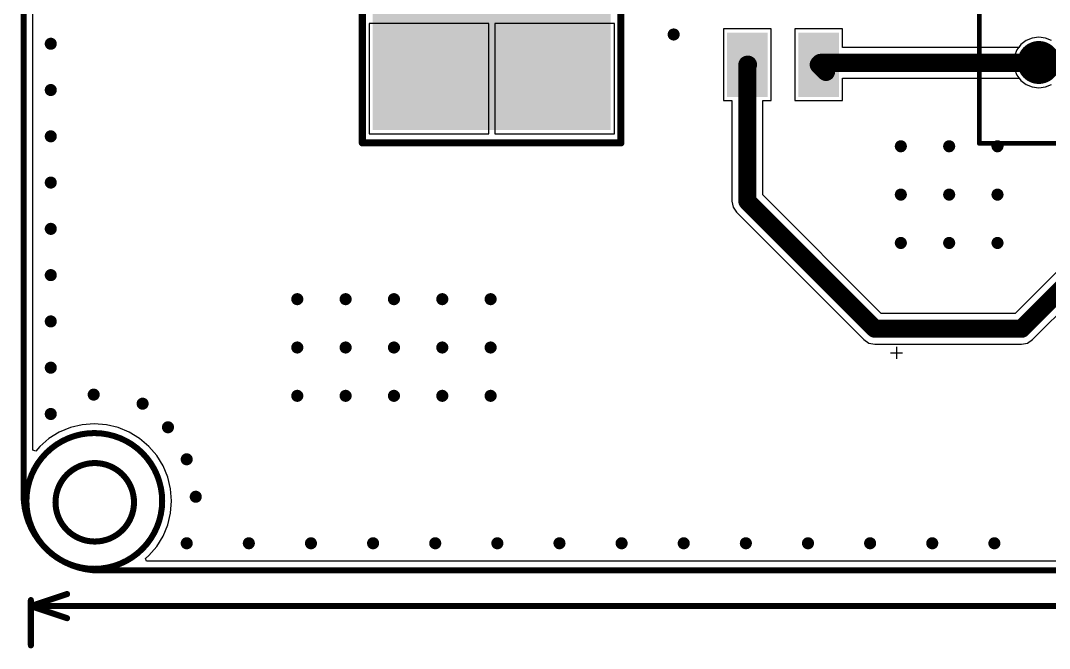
# Model space of a CAD drawing. Header units: millimetres. Extents: x 290 to 416, y 396 to 474.
# Drawn here: x 289.71 to 332.97, y 396.11 to 422.5 of the extents above; entities that cross this region are included whole.
import ezdxf

# ---------------------------------------------------------------- set-up
doc = ezdxf.new("R2010")
doc.units = ezdxf.units.MM
for name, color, linetype in [('BottomLayer', 5, 'Continuous'), ('BottomSolder', 6, 'Continuous'), ('KeepOutLayer', 6, 'Continuous'), ('MultiLayer', 9, 'Continuous'), ('PadHoleLayer', 156, 'Continuous'), ('TopLayer', 1, 'Continuous'), ('TopOverlay', 2, 'Continuous'), ('TopPaste', 8, 'Continuous'), ('TopSolder', 216, 'Continuous'), ('ViaHoleLayer', 16, 'Continuous')]:
    doc.layers.add(name, color=color, linetype=linetype)

# ---------------------------------------------------------------- blocks, each defined once
blk = doc.blocks.new('SM8S_26')
at = {"layer": 'TopLayer'}
for points in [[(-4.5, -4.9), (4.5, -4.9), (-4.5, 4.9), (4.5, 4.9)], [(8.1, -1.45), (10.3, -1.45), (8.1, 1.45), (10.3, 1.45)]]:
    blk.add_solid(points, dxfattribs=at)
at = {"layer": 'TopOverlay', "const_width": 0.305}
for points in [[(-5.139, 5.443), (10.779, 5.443)], [(-5.139, 5.443), (-5.139, -5.425)], [(10.779, 5.443), (10.779, -5.425)], [(11.061, 5.443), (11.061, -5.425)], [(11.351, 5.424), (11.351, -5.445)], [(-5.139, -5.425), (10.779, -5.425)]]:
    blk.add_lwpolyline(points, dxfattribs=at)
at = {"layer": 'TopOverlay', "const_width": 0.152}
for points in [[(-5.215, 5.443, 1), (-5.063, 5.443, 1)], [(-5.215, 5.443, 1), (-5.063, 5.443, 1)], [(10.703, 5.443, 1), (10.855, 5.443, 1)], [(10.703, 5.443, 1), (10.855, 5.443, 1)], [(10.984, 5.443, 1), (11.137, 5.443, 1)], [(11.275, 5.424, 1), (11.427, 5.424, 1)], [(-5.215, -5.425, 1), (-5.063, -5.425, 1)], [(-5.215, -5.425, 1), (-5.063, -5.425, 1)], [(10.703, -5.425, 1), (10.855, -5.425, 1)], [(10.703, -5.425, 1), (10.855, -5.425, 1)], [(10.984, -5.425, 1), (11.137, -5.425, 1)], [(11.275, -5.445, 1), (11.427, -5.445, 1)]]:
    blk.add_lwpolyline(points, format="xyb", close=True, dxfattribs=at)
at = {"layer": 'TopPaste'}
for points in [[(-4.5, -4.9), (4.5, -4.9), (-4.5, 4.9), (4.5, 4.9)], [(8.1, -1.45), (10.3, -1.45), (8.1, 1.45), (10.3, 1.45)]]:
    blk.add_solid(points, dxfattribs=at)
at = {"layer": 'TopSolder'}
for points in [[(-4.602, -5.002), (4.602, -5.002), (-4.602, 5.002), (4.602, 5.002)], [(7.998, -1.552), (10.402, -1.552), (7.998, 1.552), (10.402, 1.552)]]:
    blk.add_solid(points, dxfattribs=at)
blk = doc.blocks.new('W_____4____41')
at = {"layer": 'BottomLayer', "const_width": 0.8}
for points in [[(-4.15, 0.55, 1), (-3.35, 0.55, 1)], [(-1.65, 0.55, 1), (-0.85, 0.55, 1)], [(0.85, 0.55, 1), (1.65, 0.55, 1)], [(3.35, 0.55, 1), (4.15, 0.55, 1)]]:
    blk.add_lwpolyline(points, format="xyb", close=True, dxfattribs=at)
at = {"layer": 'BottomSolder', "const_width": 0.902}
for points in [[(-4.201, 0.55, 1), (-3.299, 0.55, 1)], [(-1.701, 0.55, 1), (-0.799, 0.55, 1)], [(0.799, 0.55, 1), (1.701, 0.55, 1)], [(3.299, 0.55, 1), (4.201, 0.55, 1)]]:
    blk.add_lwpolyline(points, format="xyb", close=True, dxfattribs=at)
at = {"layer": 'MultiLayer', "const_width": 0.8}
for points in [[(-4.15, 0.55, 1), (-3.35, 0.55, 1)], [(-1.65, 0.55, 1), (-0.85, 0.55, 1)], [(0.85, 0.55, 1), (1.65, 0.55, 1)], [(3.35, 0.55, 1), (4.15, 0.55, 1)]]:
    blk.add_lwpolyline(points, format="xyb", close=True, dxfattribs=at)
at = {"layer": 'PadHoleLayer', "const_width": 0.5}
for points in [[(-4, 0.55, 1), (-3.5, 0.55, 1)], [(-1.5, 0.55, 1), (-1, 0.55, 1)], [(1, 0.55, 1), (1.5, 0.55, 1)], [(3.5, 0.55, 1), (4, 0.55, 1)]]:
    blk.add_lwpolyline(points, format="xyb", close=True, dxfattribs=at)
at = {"layer": 'TopLayer', "const_width": 0.8}
for points in [[(-4.15, 0.55, 1), (-3.35, 0.55, 1)], [(-1.65, 0.55, 1), (-0.85, 0.55, 1)], [(0.85, 0.55, 1), (1.65, 0.55, 1)], [(3.35, 0.55, 1), (4.15, 0.55, 1)]]:
    blk.add_lwpolyline(points, format="xyb", close=True, dxfattribs=at)
at = {"layer": 'TopOverlay', "const_width": 0.2}
for points in [[(-6.25, -2.85), (-6.25, 2.85)], [(-6.25, 2.85), (6.25, 2.85)], [(6.25, -2.85), (6.25, 2.85)], [(-6.25, -2.85), (6.25, -2.85)]]:
    blk.add_lwpolyline(points, dxfattribs=at)
at = {"layer": 'TopOverlay', "const_width": 0.1}
for points in [[(-6.3, 2.85, 1), (-6.2, 2.85, 1)], [(-6.3, 2.85, 1), (-6.2, 2.85, 1)], [(6.2, 2.85, 1), (6.3, 2.85, 1)], [(6.2, 2.85, 1), (6.3, 2.85, 1)], [(-6.3, -2.85, 1), (-6.2, -2.85, 1)], [(-6.3, -2.85, 1), (-6.2, -2.85, 1)], [(6.2, -2.85, 1), (6.3, -2.85, 1)], [(6.2, -2.85, 1), (6.3, -2.85, 1)]]:
    blk.add_lwpolyline(points, format="xyb", close=True, dxfattribs=at)
at = {"layer": 'TopSolder', "const_width": 0.902}
for points in [[(-4.201, 0.55, 1), (-3.299, 0.55, 1)], [(-1.701, 0.55, 1), (-0.799, 0.55, 1)], [(0.799, 0.55, 1), (1.701, 0.55, 1)], [(3.299, 0.55, 1), (4.201, 0.55, 1)]]:
    blk.add_lwpolyline(points, format="xyb", close=True, dxfattribs=at)
blk = doc.blocks.new('ACM7060_301_2P_TL01_45')
at = {"layer": 'TopLayer'}
for points in [[(-1.199, 2.222), (1.301, 2.222), (-1.199, 3.722), (1.301, 3.722)], [(5.301, 2.222), (7.801, 2.222), (5.301, 3.722), (7.801, 3.722)], [(-1.199, -0.778), (1.301, -0.778), (-1.199, 0.722), (1.301, 0.722)], [(5.301, -0.778), (7.801, -0.778), (5.301, 0.722), (7.801, 0.722)]]:
    blk.add_solid(points, dxfattribs=at)
at = {"layer": 'TopPaste'}
for points in [[(-1.199, 2.222), (1.301, 2.222), (-1.199, 3.722), (1.301, 3.722)], [(5.301, 2.222), (7.801, 2.222), (5.301, 3.722), (7.801, 3.722)], [(-1.199, -0.778), (1.301, -0.778), (-1.199, 0.722), (1.301, 0.722)], [(5.301, -0.778), (7.801, -0.778), (5.301, 0.722), (7.801, 0.722)]]:
    blk.add_solid(points, dxfattribs=at)
at = {"layer": 'TopSolder'}
for points in [[(-1.301, 2.12), (1.402, 2.12), (-1.301, 3.823), (1.402, 3.823)], [(5.199, 2.12), (7.902, 2.12), (5.199, 3.823), (7.902, 3.823)], [(-1.301, -0.88), (1.402, -0.88), (-1.301, 0.823), (1.402, 0.823)], [(5.199, -0.88), (7.902, -0.88), (5.199, 0.823), (7.902, 0.823)]]:
    blk.add_solid(points, dxfattribs=at)

msp = doc.modelspace()

# ---------------------------------------------------------------- linework, layer by layer
at = {"layer": 'BottomLayer'}
for p, q in [((290.228, 404.45), (290.228, 467.841)), ((332.245, 421.769), (331.989, 421.663)), ((332.521, 421.805), (332.245, 421.769)), ((332.796, 421.769), (332.521, 421.805)), ((333.052, 421.663), (332.796, 421.769)), ((331.769, 421.494), (331.6, 421.274)), ((331.989, 421.663), (331.769, 421.494)), ((331.494, 421.017), (331.458, 420.742)), ((331.6, 421.274), (331.494, 421.017)), ((331.458, 420.742), (331.494, 420.467)), ((331.494, 420.467), (331.6, 420.211)), ((331.6, 420.211), (331.769, 419.99)), ((331.769, 419.99), (331.989, 419.822)), ((331.989, 419.822), (332.245, 419.715)), ((332.245, 419.715), (332.521, 419.679)), ((332.521, 419.679), (332.796, 419.715)), ((332.796, 419.715), (333.052, 419.822)), ((291.808, 405.397), (291.338, 405.202)), ((292.304, 405.516), (291.808, 405.397)), ((292.811, 405.556), (292.304, 405.516)), ((293.319, 405.516), (292.811, 405.556)), ((293.814, 405.397), (293.319, 405.516)), ((294.284, 405.202), (293.814, 405.397)), ((290.904, 404.936), (290.517, 404.605)), ((291.338, 405.202), (290.904, 404.936)), ((294.719, 404.936), (294.284, 405.202)), ((295.106, 404.605), (294.719, 404.936)), ((290.347, 404.407), (290.228, 404.45)), ((290.517, 404.605), (290.347, 404.407)), ((295.436, 404.218), (295.106, 404.605)), ((295.702, 403.784), (295.436, 404.218)), ((295.897, 403.313), (295.702, 403.784)), ((296.016, 402.818), (295.897, 403.313)), ((296.056, 402.311), (296.016, 402.818)), ((296.016, 401.803), (296.056, 402.311)), ((295.897, 401.308), (296.016, 401.803)), ((295.702, 400.837), (295.897, 401.308)), ((295.436, 400.403), (295.702, 400.837)), ((295.106, 400.016), (295.436, 400.403)), ((294.967, 399.897), (295.106, 400.016)), ((295.011, 399.778), (294.967, 399.897)), ((388.315, 399.778), (295.011, 399.778))]:
    msp.add_line(p, q, dxfattribs=at)
at = {"layer": 'BottomLayer', "const_width": 0.254}
for points in [[(317.043, 421.919, 1), (317.297, 421.919, 1)], [(290.855, 421.529, 1), (291.109, 421.529, 1)], [(290.855, 419.584, 1), (291.109, 419.584, 1)], [(290.855, 417.639, 1), (291.109, 417.639, 1)], [(326.593, 417.22, 1), (326.847, 417.22, 1)], [(328.625, 417.22, 1), (328.879, 417.22, 1)], [(330.657, 417.22, 1), (330.911, 417.22, 1)], [(290.855, 415.694, 1), (291.109, 415.694, 1)], [(326.593, 415.188, 1), (326.847, 415.188, 1)], [(328.625, 415.188, 1), (328.879, 415.188, 1)], [(330.657, 415.188, 1), (330.911, 415.188, 1)], [(290.855, 413.749, 1), (291.109, 413.749, 1)], [(326.593, 413.156, 1), (326.847, 413.156, 1)], [(328.625, 413.156, 1), (328.879, 413.156, 1)], [(330.657, 413.156, 1), (330.911, 413.156, 1)], [(290.855, 411.804, 1), (291.109, 411.804, 1)], [(301.219, 410.794, 1), (301.473, 410.794, 1)], [(303.251, 410.794, 1), (303.505, 410.794, 1)], [(305.283, 410.794, 1), (305.537, 410.794, 1)], [(307.315, 410.794, 1), (307.569, 410.794, 1)], [(309.347, 410.794, 1), (309.601, 410.794, 1)], [(290.855, 409.858, 1), (291.109, 409.858, 1)], [(301.219, 408.762, 1), (301.473, 408.762, 1)], [(303.251, 408.762, 1), (303.505, 408.762, 1)], [(305.283, 408.762, 1), (305.537, 408.762, 1)], [(307.315, 408.762, 1), (307.569, 408.762, 1)], [(309.347, 408.762, 1), (309.601, 408.762, 1)], [(290.855, 407.913, 1), (291.109, 407.913, 1)], [(292.659, 406.781, 1), (292.913, 406.781, 1)], [(294.716, 406.4, 1), (294.97, 406.4, 1)], [(301.219, 406.73, 1), (301.473, 406.73, 1)], [(303.251, 406.73, 1), (303.505, 406.73, 1)], [(305.283, 406.73, 1), (305.537, 406.73, 1)], [(307.315, 406.73, 1), (307.569, 406.73, 1)], [(309.347, 406.73, 1), (309.601, 406.73, 1)], [(290.855, 405.968, 1), (291.109, 405.968, 1)], [(295.783, 405.409, 1), (296.037, 405.409, 1)], [(296.57, 404.063, 1), (296.824, 404.063, 1)], [(296.951, 402.488, 1), (297.205, 402.488, 1)], [(296.57, 400.533, 1), (296.824, 400.533, 1)], [(299.182, 400.533, 1), (299.436, 400.533, 1)], [(301.794, 400.533, 1), (302.048, 400.533, 1)], [(304.406, 400.533, 1), (304.66, 400.533, 1)], [(307.018, 400.533, 1), (307.272, 400.533, 1)], [(309.63, 400.533, 1), (309.884, 400.533, 1)], [(312.242, 400.533, 1), (312.496, 400.533, 1)], [(314.854, 400.533, 1), (315.108, 400.533, 1)], [(317.466, 400.533, 1), (317.72, 400.533, 1)], [(320.078, 400.533, 1), (320.332, 400.533, 1)], [(322.69, 400.533, 1), (322.944, 400.533, 1)], [(325.302, 400.533, 1), (325.556, 400.533, 1)], [(327.914, 400.533, 1), (328.168, 400.533, 1)], [(330.526, 400.533, 1), (330.78, 400.533, 1)]]:
    msp.add_lwpolyline(points, format="xyb", close=True, dxfattribs=at)
at = {"layer": 'KeepOutLayer', "const_width": 0.254}
for points in [[(289.839, 402.373), (289.839, 470.129)], [(292.95, 399.39), (407.949, 399.39)]]:
    msp.add_lwpolyline(points, dxfattribs=at)
at = {"layer": 'KeepOutLayer'}
for points, const_width in [([(295.665, 402.311, 1), (289.957, 402.311, 1)], 0.254), ([(294.481, 402.255, 1), (291.181, 402.255, 1)], 0.254), ([(289.776, 402.565, 1), (289.903, 402.565, 1)], 0.127), ([(289.776, 402.373, 1), (289.903, 402.373, 1)], 0.127), ([(289.894, 402.311, 1), (290.021, 402.311, 1)], 0.127), ([(291.118, 402.255, 1), (291.245, 402.255, 1)], 0.127), ([(294.418, 402.255, 1), (294.545, 402.255, 1)], 0.127), ([(295.602, 402.311, 1), (295.729, 402.311, 1)], 0.127), ([(292.886, 399.39, 1), (293.013, 399.39, 1)], 0.127), ([(292.951, 399.39, 1), (293.078, 399.39, 1)], 0.127)]:
    msp.add_lwpolyline(points, format="xyb", close=True, dxfattribs=dict(at, const_width=const_width))
at = {"layer": 'KeepOutLayer', "const_width": 0.254}
msp.add_lwpolyline([(293.014, 399.39, -0.414214), (289.839, 402.565)], format="xyb", dxfattribs=at)
at = {"layer": 'MultiLayer', "const_width": 0.254}
for points in [[(317.043, 421.919, 1), (317.297, 421.919, 1)], [(290.855, 421.529, 1), (291.109, 421.529, 1)], [(290.855, 419.584, 1), (291.109, 419.584, 1)], [(290.855, 417.639, 1), (291.109, 417.639, 1)], [(326.593, 417.22, 1), (326.847, 417.22, 1)], [(328.625, 417.22, 1), (328.879, 417.22, 1)], [(330.657, 417.22, 1), (330.911, 417.22, 1)], [(290.855, 415.694, 1), (291.109, 415.694, 1)], [(326.593, 415.188, 1), (326.847, 415.188, 1)], [(328.625, 415.188, 1), (328.879, 415.188, 1)], [(330.657, 415.188, 1), (330.911, 415.188, 1)], [(290.855, 413.749, 1), (291.109, 413.749, 1)], [(326.593, 413.156, 1), (326.847, 413.156, 1)], [(328.625, 413.156, 1), (328.879, 413.156, 1)], [(330.657, 413.156, 1), (330.911, 413.156, 1)], [(290.855, 411.804, 1), (291.109, 411.804, 1)], [(301.219, 410.794, 1), (301.473, 410.794, 1)], [(303.251, 410.794, 1), (303.505, 410.794, 1)], [(305.283, 410.794, 1), (305.537, 410.794, 1)], [(307.315, 410.794, 1), (307.569, 410.794, 1)], [(309.347, 410.794, 1), (309.601, 410.794, 1)], [(290.855, 409.858, 1), (291.109, 409.858, 1)], [(301.219, 408.762, 1), (301.473, 408.762, 1)], [(303.251, 408.762, 1), (303.505, 408.762, 1)], [(305.283, 408.762, 1), (305.537, 408.762, 1)], [(307.315, 408.762, 1), (307.569, 408.762, 1)], [(309.347, 408.762, 1), (309.601, 408.762, 1)], [(290.855, 407.913, 1), (291.109, 407.913, 1)], [(292.659, 406.781, 1), (292.913, 406.781, 1)], [(294.716, 406.4, 1), (294.97, 406.4, 1)], [(301.219, 406.73, 1), (301.473, 406.73, 1)], [(303.251, 406.73, 1), (303.505, 406.73, 1)], [(305.283, 406.73, 1), (305.537, 406.73, 1)], [(307.315, 406.73, 1), (307.569, 406.73, 1)], [(309.347, 406.73, 1), (309.601, 406.73, 1)], [(290.855, 405.968, 1), (291.109, 405.968, 1)], [(295.783, 405.409, 1), (296.037, 405.409, 1)], [(296.57, 404.063, 1), (296.824, 404.063, 1)], [(296.951, 402.488, 1), (297.205, 402.488, 1)], [(296.57, 400.533, 1), (296.824, 400.533, 1)], [(299.182, 400.533, 1), (299.436, 400.533, 1)], [(301.794, 400.533, 1), (302.048, 400.533, 1)], [(304.406, 400.533, 1), (304.66, 400.533, 1)], [(307.018, 400.533, 1), (307.272, 400.533, 1)], [(309.63, 400.533, 1), (309.884, 400.533, 1)], [(312.242, 400.533, 1), (312.496, 400.533, 1)], [(314.854, 400.533, 1), (315.108, 400.533, 1)], [(317.466, 400.533, 1), (317.72, 400.533, 1)], [(320.078, 400.533, 1), (320.332, 400.533, 1)], [(322.69, 400.533, 1), (322.944, 400.533, 1)], [(325.302, 400.533, 1), (325.556, 400.533, 1)], [(327.914, 400.533, 1), (328.168, 400.533, 1)], [(330.526, 400.533, 1), (330.78, 400.533, 1)]]:
    msp.add_lwpolyline(points, format="xyb", close=True, dxfattribs=at)
at = {"layer": 'TopLayer'}
for p, q in [((290.228, 404.45), (290.228, 467.841)), ((309.397, 422.377), (304.37, 422.377)), ((304.37, 422.377), (304.37, 417.75)), ((309.397, 417.75), (309.397, 422.377)), ((314.678, 422.377), (309.651, 422.377)), ((309.651, 422.377), (309.651, 417.75)), ((314.678, 417.75), (314.678, 422.377)), ((321.273, 422.153), (319.265, 422.153)), ((319.265, 422.153), (319.265, 419.145)), ((321.273, 419.145), (321.273, 422.153)), ((324.273, 422.153), (322.265, 422.153)), ((322.265, 422.153), (322.265, 419.145)), ((324.273, 421.373), (324.273, 422.153)), ((332.245, 421.769), (331.989, 421.663)), ((332.521, 421.805), (332.245, 421.769)), ((332.796, 421.769), (332.521, 421.805)), ((333.052, 421.663), (332.796, 421.769)), ((331.676, 421.373), (324.273, 421.373)), ((331.769, 421.494), (331.676, 421.373)), ((331.989, 421.663), (331.769, 421.494)), ((324.273, 419.145), (324.273, 420.078)), ((324.273, 420.078), (331.702, 420.078)), ((331.702, 420.078), (331.769, 419.99)), ((331.769, 419.99), (331.989, 419.822)), ((331.989, 419.822), (332.245, 419.715)), ((332.245, 419.715), (332.521, 419.679)), ((332.521, 419.679), (332.796, 419.715)), ((332.796, 419.715), (333.052, 419.822)), ((319.265, 419.145), (319.621, 419.145)), ((319.621, 419.145), (319.621, 414.909)), ((320.916, 415.177), (320.916, 419.145)), ((320.916, 419.145), (321.273, 419.145)), ((322.265, 419.145), (324.273, 419.145)), ((304.37, 417.75), (309.397, 417.75)), ((309.651, 417.75), (314.678, 417.75)), ((319.621, 414.909), (319.67, 414.661)), ((325.896, 410.197), (320.916, 415.177)), ((319.67, 414.661), (319.811, 414.451)), ((319.811, 414.451), (325.17, 409.092)), ((334.379, 413.044), (331.532, 410.197)), ((332.258, 409.092), (335.484, 412.318)), ((331.532, 410.197), (325.896, 410.197)), ((325.17, 409.092), (325.38, 408.951)), ((325.38, 408.951), (325.628, 408.902)), ((325.628, 408.902), (331.8, 408.902)), ((331.8, 408.902), (332.048, 408.951)), ((332.048, 408.951), (332.258, 409.092)), ((291.808, 405.397), (291.338, 405.202)), ((292.304, 405.516), (291.808, 405.397)), ((292.811, 405.556), (292.304, 405.516)), ((293.319, 405.516), (292.811, 405.556)), ((293.814, 405.397), (293.319, 405.516)), ((294.284, 405.202), (293.814, 405.397)), ((290.904, 404.936), (290.517, 404.605)), ((291.338, 405.202), (290.904, 404.936)), ((294.719, 404.936), (294.284, 405.202)), ((295.106, 404.605), (294.719, 404.936)), ((290.347, 404.407), (290.228, 404.45)), ((290.517, 404.605), (290.347, 404.407)), ((295.436, 404.218), (295.106, 404.605)), ((295.702, 403.784), (295.436, 404.218)), ((295.897, 403.313), (295.702, 403.784)), ((296.016, 402.818), (295.897, 403.313)), ((296.056, 402.311), (296.016, 402.818)), ((296.016, 401.803), (296.056, 402.311)), ((295.897, 401.308), (296.016, 401.803)), ((295.702, 400.837), (295.897, 401.308)), ((295.436, 400.403), (295.702, 400.837)), ((295.106, 400.016), (295.436, 400.403)), ((294.967, 399.897), (295.106, 400.016)), ((295.011, 399.778), (294.967, 399.897)), ((388.315, 399.778), (295.011, 399.778))]:
    msp.add_line(p, q, dxfattribs=at)
for points, const_width in [([(317.043, 421.919, 1), (317.297, 421.919, 1)], 0.254), ([(290.855, 421.529, 1), (291.109, 421.529, 1)], 0.254), ([(320.078, 420.649, 1), (320.459, 420.649, 1)], 0.381), ([(320.078, 420.649, 1), (320.459, 420.649, 1)], 0.381), ([(320.103, 420.649, 1), (320.485, 420.649, 1)], 0.381), ([(323.078, 420.649, 1), (323.459, 420.649, 1)], 0.381), ([(323.078, 420.649, 1), (323.459, 420.649, 1)], 0.381), ([(323.154, 420.726, 1), (323.535, 420.726, 1)], 0.381), ([(323.154, 420.726, 1), (323.535, 420.726, 1)], 0.381), ([(332.372, 420.726, 1), (332.753, 420.726, 1)], 0.381), ([(323.383, 420.345, 1), (323.764, 420.345, 1)], 0.381), ([(290.855, 419.584, 1), (291.109, 419.584, 1)], 0.254), ([(290.855, 417.639, 1), (291.109, 417.639, 1)], 0.254), ([(326.593, 417.22, 1), (326.847, 417.22, 1)], 0.254), ([(328.625, 417.22, 1), (328.879, 417.22, 1)], 0.254), ([(330.657, 417.22, 1), (330.911, 417.22, 1)], 0.254), ([(290.855, 415.694, 1), (291.109, 415.694, 1)], 0.254), ([(320.078, 414.909, 1), (320.459, 414.909, 1)], 0.381), ([(320.078, 414.909, 1), (320.459, 414.909, 1)], 0.381), ([(326.593, 415.188, 1), (326.847, 415.188, 1)], 0.254), ([(328.625, 415.188, 1), (328.879, 415.188, 1)], 0.254), ([(330.657, 415.188, 1), (330.911, 415.188, 1)], 0.254), ([(290.855, 413.749, 1), (291.109, 413.749, 1)], 0.254), ([(326.593, 413.156, 1), (326.847, 413.156, 1)], 0.254), ([(328.625, 413.156, 1), (328.879, 413.156, 1)], 0.254), ([(330.657, 413.156, 1), (330.911, 413.156, 1)], 0.254), ([(290.855, 411.804, 1), (291.109, 411.804, 1)], 0.254), ([(301.219, 410.794, 1), (301.473, 410.794, 1)], 0.254), ([(303.251, 410.794, 1), (303.505, 410.794, 1)], 0.254), ([(305.283, 410.794, 1), (305.537, 410.794, 1)], 0.254), ([(307.315, 410.794, 1), (307.569, 410.794, 1)], 0.254), ([(309.347, 410.794, 1), (309.601, 410.794, 1)], 0.254), ([(290.855, 409.858, 1), (291.109, 409.858, 1)], 0.254), ([(325.438, 409.55, 1), (325.818, 409.55, 1)], 0.381), ([(325.438, 409.55, 1), (325.818, 409.55, 1)], 0.381), ([(331.61, 409.55, 1), (331.991, 409.55, 1)], 0.381), ([(331.61, 409.55, 1), (331.991, 409.55, 1)], 0.381), ([(301.219, 408.762, 1), (301.473, 408.762, 1)], 0.254), ([(303.251, 408.762, 1), (303.505, 408.762, 1)], 0.254), ([(305.283, 408.762, 1), (305.537, 408.762, 1)], 0.254), ([(307.315, 408.762, 1), (307.569, 408.762, 1)], 0.254), ([(309.347, 408.762, 1), (309.601, 408.762, 1)], 0.254), ([(290.855, 407.913, 1), (291.109, 407.913, 1)], 0.254), ([(292.659, 406.781, 1), (292.913, 406.781, 1)], 0.254), ([(294.716, 406.4, 1), (294.97, 406.4, 1)], 0.254), ([(301.219, 406.73, 1), (301.473, 406.73, 1)], 0.254), ([(303.251, 406.73, 1), (303.505, 406.73, 1)], 0.254), ([(305.283, 406.73, 1), (305.537, 406.73, 1)], 0.254), ([(307.315, 406.73, 1), (307.569, 406.73, 1)], 0.254), ([(309.347, 406.73, 1), (309.601, 406.73, 1)], 0.254), ([(290.855, 405.968, 1), (291.109, 405.968, 1)], 0.254), ([(295.783, 405.409, 1), (296.037, 405.409, 1)], 0.254), ([(296.57, 404.063, 1), (296.824, 404.063, 1)], 0.254), ([(296.951, 402.488, 1), (297.205, 402.488, 1)], 0.254), ([(296.57, 400.533, 1), (296.824, 400.533, 1)], 0.254), ([(299.182, 400.533, 1), (299.436, 400.533, 1)], 0.254), ([(301.794, 400.533, 1), (302.048, 400.533, 1)], 0.254), ([(304.406, 400.533, 1), (304.66, 400.533, 1)], 0.254), ([(307.018, 400.533, 1), (307.272, 400.533, 1)], 0.254), ([(309.63, 400.533, 1), (309.884, 400.533, 1)], 0.254), ([(312.242, 400.533, 1), (312.496, 400.533, 1)], 0.254), ([(314.854, 400.533, 1), (315.108, 400.533, 1)], 0.254), ([(317.466, 400.533, 1), (317.72, 400.533, 1)], 0.254), ([(320.078, 400.533, 1), (320.332, 400.533, 1)], 0.254), ([(322.69, 400.533, 1), (322.944, 400.533, 1)], 0.254), ([(325.302, 400.533, 1), (325.556, 400.533, 1)], 0.254), ([(327.914, 400.533, 1), (328.168, 400.533, 1)], 0.254), ([(330.526, 400.533, 1), (330.78, 400.533, 1)], 0.254)]:
    msp.add_lwpolyline(points, format="xyb", close=True, dxfattribs=dict(at, const_width=const_width))
at = {"layer": 'TopLayer', "const_width": 0.762}
for points in [[(320.269, 414.909), (320.269, 420.649)], [(320.269, 420.649), (320.294, 420.649)], [(323.269, 420.649), (323.345, 420.726)], [(323.269, 420.649), (323.573, 420.345)], [(323.345, 420.726), (332.562, 420.726)], [(320.269, 414.909), (325.628, 409.55)], [(331.8, 409.55), (335.026, 412.775)], [(325.628, 409.55), (331.8, 409.55)]]:
    msp.add_lwpolyline(points, dxfattribs=at)
at = {"layer": 'TopOverlay'}
for p, q in [((326.542, 408.787), (326.542, 408.28)), ((326.288, 408.533), (326.796, 408.533))]:
    msp.add_line(p, q, dxfattribs=at)
at = {"layer": 'TopOverlay', "const_width": 0.254}
for points in [[(290.144, 397.891), (291.668, 398.399)], [(290.144, 396.24), (290.144, 398.145)], [(290.144, 397.891), (346.482, 397.891)], [(290.144, 397.891), (291.668, 397.383)]]:
    msp.add_lwpolyline(points, dxfattribs=at)
at = {"layer": 'TopOverlay', "const_width": 0.127}
for points in [[(291.605, 398.399, 1), (291.732, 398.399, 1)], [(290.081, 398.145, 1), (290.208, 398.145, 1)], [(290.081, 397.891, 1), (290.208, 397.891, 1)], [(290.081, 397.891, 1), (290.208, 397.891, 1)], [(290.081, 397.891, 1), (290.208, 397.891, 1)], [(291.605, 397.383, 1), (291.732, 397.383, 1)], [(290.081, 396.24, 1), (290.208, 396.24, 1)]]:
    msp.add_lwpolyline(points, format="xyb", close=True, dxfattribs=at)
at = {"layer": 'ViaHoleLayer', "const_width": 0.127}
for points in [[(317.106, 421.919, 1), (317.233, 421.919, 1)], [(290.919, 421.529, 1), (291.046, 421.529, 1)], [(290.919, 419.584, 1), (291.046, 419.584, 1)], [(290.919, 417.639, 1), (291.046, 417.639, 1)], [(326.657, 417.22, 1), (326.784, 417.22, 1)], [(328.689, 417.22, 1), (328.816, 417.22, 1)], [(330.721, 417.22, 1), (330.848, 417.22, 1)], [(290.919, 415.694, 1), (291.046, 415.694, 1)], [(326.657, 415.188, 1), (326.784, 415.188, 1)], [(328.689, 415.188, 1), (328.816, 415.188, 1)], [(330.721, 415.188, 1), (330.848, 415.188, 1)], [(290.919, 413.749, 1), (291.046, 413.749, 1)], [(326.657, 413.156, 1), (326.784, 413.156, 1)], [(328.689, 413.156, 1), (328.816, 413.156, 1)], [(330.721, 413.156, 1), (330.848, 413.156, 1)], [(290.919, 411.804, 1), (291.046, 411.804, 1)], [(301.282, 410.794, 1), (301.409, 410.794, 1)], [(303.314, 410.794, 1), (303.441, 410.794, 1)], [(305.346, 410.794, 1), (305.473, 410.794, 1)], [(307.378, 410.794, 1), (307.505, 410.794, 1)], [(309.41, 410.794, 1), (309.537, 410.794, 1)], [(290.919, 409.858, 1), (291.046, 409.858, 1)], [(301.282, 408.762, 1), (301.409, 408.762, 1)], [(303.314, 408.762, 1), (303.441, 408.762, 1)], [(305.346, 408.762, 1), (305.473, 408.762, 1)], [(307.378, 408.762, 1), (307.505, 408.762, 1)], [(309.41, 408.762, 1), (309.537, 408.762, 1)], [(290.919, 407.913, 1), (291.046, 407.913, 1)], [(292.722, 406.781, 1), (292.849, 406.781, 1)], [(301.282, 406.73, 1), (301.409, 406.73, 1)], [(303.314, 406.73, 1), (303.441, 406.73, 1)], [(305.346, 406.73, 1), (305.473, 406.73, 1)], [(307.378, 406.73, 1), (307.505, 406.73, 1)], [(309.41, 406.73, 1), (309.537, 406.73, 1)], [(294.78, 406.4, 1), (294.907, 406.4, 1)], [(290.919, 405.968, 1), (291.046, 405.968, 1)], [(295.846, 405.409, 1), (295.974, 405.409, 1)], [(296.634, 404.063, 1), (296.761, 404.063, 1)], [(297.015, 402.488, 1), (297.142, 402.488, 1)], [(296.634, 400.533, 1), (296.761, 400.533, 1)], [(299.246, 400.533, 1), (299.373, 400.533, 1)], [(301.858, 400.533, 1), (301.985, 400.533, 1)], [(304.47, 400.533, 1), (304.597, 400.533, 1)], [(307.082, 400.533, 1), (307.209, 400.533, 1)], [(309.694, 400.533, 1), (309.821, 400.533, 1)], [(312.306, 400.533, 1), (312.433, 400.533, 1)], [(314.918, 400.533, 1), (315.045, 400.533, 1)], [(317.53, 400.533, 1), (317.657, 400.533, 1)], [(320.142, 400.533, 1), (320.269, 400.533, 1)], [(322.754, 400.533, 1), (322.881, 400.533, 1)], [(325.365, 400.533, 1), (325.492, 400.533, 1)], [(327.977, 400.533, 1), (328.104, 400.533, 1)], [(330.589, 400.533, 1), (330.716, 400.533, 1)]]:
    msp.add_lwpolyline(points, format="xyb", close=True, dxfattribs=at)

# ---------------------------------------------------------------- block references
for name, p, rotation in [('SM8S_26', (309.524, 422.504), 90), ('ACM7060_301_2P_TL01_45', (323.24, 420.599), 90), ('W_____4____41', (336.271, 420.192), 360)]:
    msp.add_blockref(name, p, dxfattribs=dict(rotation=rotation))

doc.saveas('drawing.dxf')
